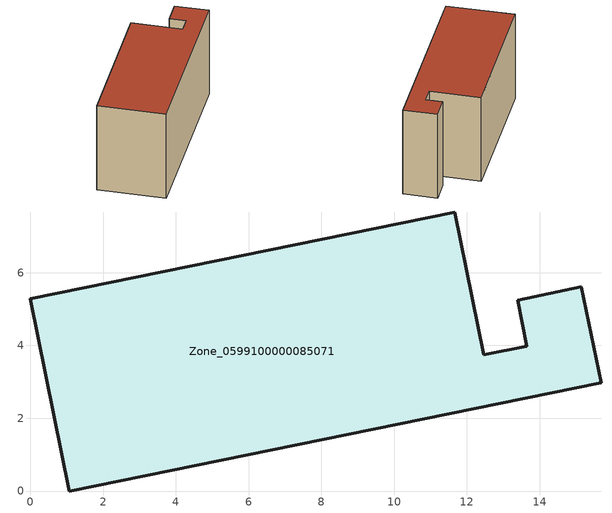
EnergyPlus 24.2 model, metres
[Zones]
Zone_0599100000085071
 floor ground (C_G): 0,5.28 11.66,7.67 12.46,3.74 13.65,3.98 13.39,5.25 15.15,5.62 15.69,2.98 1.07,0 z0
 wall outside (C_F): 11.66,7.67 0,5.28 1.07,0 15.69,2.98 15.15,5.62 13.39,5.25 13.65,3.98 12.46,3.74 11.66,7.67 z0:7.52
 roof outside (C_R): 13.65,3.98 12.46,3.74 11.66,7.67 0,5.28 1.07,0 15.69,2.98 15.15,5.62 13.39,5.25 z7.52
[BUILDING]
Pand.0599100000085071: North Axis=0; Terrain=City; Loads Convergence Tolerance Value=0.04; Temperature Convergence Tolerance Value=0.4; Solar Distribution=FullExterior; Maximum Number of Warmup Days=25; Minimum Number of Warmup Days=1
[Site:Location]
Rotterdam.The.Hague.AP_ZH_NLD Design_Conditions: Latitude=51.96; Longitude=4.45; Time Zone=1; Elevation=-4.5
[SITE:GROUNDTEMPERATURE:BUILDINGSURFACE]
18, 18, 18, 18, 18, 18, 18, 18, 18, 18, 18, 18
[MATERIAL] Thermal Absorptance=0.9; Solar Absorptance=0.7; Visible Absorptance=0.7
Name | Roughness | Thickness | Conductivity | Density | Specific Heat
G.TI.1975-1991 | MediumSmooth | 0.15 | 0.288461 | 540 | 1210
F.TI.1975-1991 | Rough | 0.3 | 0.230769 | 1920 | 840
R.TI.1975-1991 | MediumRough | 0.2 | 0.153846 | 1500 | 1000
[CONSTRUCTION]
C_G: G.TI.1975-1991
C_F: F.TI.1975-1991
C_R: R.TI.1975-1991
[ZONE]
Zone_0599100000085071: Type=1; Multiplier=1; Ceiling Height=Autocalculate; Volume=Autocalculate; Floor Area=autocalculate; Part of Total Floor Area=Yes
[ZONEINFILTRATION:DESIGNFLOWRATE]
Infil_Zone_0599100000085071: Zone or ZoneList or Space or SpaceList=Zone_0599100000085071; Schedule=AlwaysOn; Design Flow Rate Calculation Method=Flow/Area; Flow Rate per Floor Area=0.003; Constant Term Coefficient=1; Temperature Term Coefficient=0; Velocity Term Coefficient=0; Velocity Squared Term Coefficient=0
[HVACTEMPLATE:ZONE:IDEALLOADSAIRSYSTEM]
Zone_0599100000085071: Maximum Heating Supply Air Temperature=50; Minimum Cooling Supply Air Temperature=13; Maximum Heating Supply Air Humidity Ratio=0.0156; Minimum Cooling Supply Air Humidity Ratio=0.0077; Heating Limit=NoLimit; Cooling Limit=NoLimit; Dehumidification Control Type=ConstantSensibleHeatRatio; Cooling Sensible Heat Ratio=0.7; Dehumidification Setpoint=60; Humidification Control Type=None; Humidification Setpoint=30; Outdoor Air Method=None; Outdoor Air Flow Rate per Person=0.00944; Outdoor Air Flow Rate per Zone Floor Area=0; Outdoor Air Flow Rate per Zone=0; Demand Controlled Ventilation Type=None; Outdoor Air Economizer Type=NoEconomizer; Heat Recovery Type=None; Sensible Heat Recovery Effectiveness=0.7; Latent Heat Recovery Effectiveness=0.65
[ZONECONTROL:THERMOSTAT]
ThermostatControl_Zone_0599100000085071: Zone or ZoneList=Zone_0599100000085071; Control Type Schedule=DualSetpointControlType; Control 1=Thermostat_Zone_0599100000085071; Temperature Difference Between Cutout And Setpoint=0
[THERMOSTATSETPOINT:DUALSETPOINT]
Thermostat_Zone_0599100000085071: Heating Setpoint Temperature Schedule=HeatingSetpoint_Zone_0599100000085071; Cooling Setpoint Temperature Schedule=CoolingSetpoint_Zone_0599100000085071
[SCHEDULE:COMPACT]
HeatingSetpoint_Zone_0599100000085071: Through: 12/31, For: AllDays, Until: 24:00, 21
CoolingSetpoint_Zone_0599100000085071: Through: 12/31, For: AllDays, Until: 24:00, 24
DualSetpointControlType: Through: 12/31, For: AllDays, Until: 24:00, 4
AlwaysOn: Through: 12/31, For: AllDays, Until: 24:00, 1
